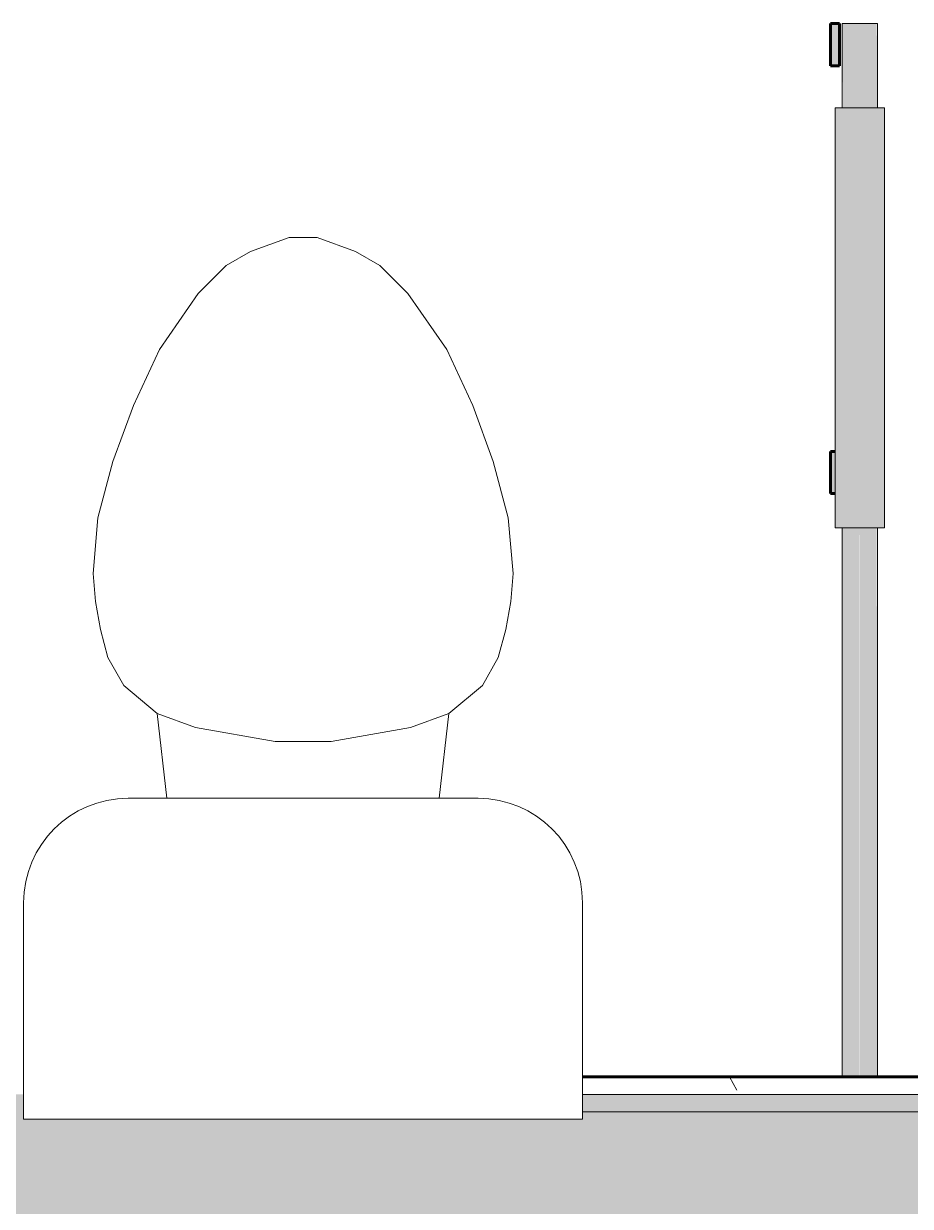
# Model space of a CAD drawing. Header units: inches. Extents: x -4169 to -1846, y 9706 to 12377.
# Drawn here: x -3556.35 to -3524.69, y 10837.82 to 10880.03 of the extents above; entities that cross this region are included whole.
import ezdxf

# ---------------------------------------------------------------- set-up
doc = ezdxf.new("R2010")
doc.units = ezdxf.units.IN
doc.header["$MEASUREMENT"] = 0
for name, color, linetype, lineweight in [('0-1', 7, 'Continuous', 5), ('0-2', 10, 'Continuous', 18), ('A-DOOR-3', 135, 'Continuous', 18), ('A-DOOR-4', 10, 'Continuous', 18), ('A-DOOR-5', 250, 'Continuous', 60), ('A-WALL', 113, 'Continuous', 18), ('A-WALL-PATT-4', 111, 'Continuous', 9), ('I-WALL-2', 2, 'Continuous', 5), ('I-WALL-3', 2, 'Continuous', 60), ('P-SANR-FIXT-2', 7, 'Continuous', 9)]:
    doc.layers.add(name, color=color, linetype=linetype, lineweight=lineweight)

# ---------------------------------------------------------------- blocks, each defined once
blk = doc.blocks.new('Toilet-Domestic-3D - Toilet-Domestic-3D-1372870-ENLARGED RCP - 1ST FLOOR PLAN')
at = {"layer": 'P-SANR-FIXT-2'}
for p, q in [((-1.874, 11.5), (-0.5, 12)), ((-0.5, 12), (0.5, 12)), ((0.5, 12), (1.874, 11.5)), ((-2.74, 11), (-1.874, 11.5)), ((1.874, 11.5), (2.74, 11)), ((-3.74, 10), (-2.74, 11)), ((2.74, 11), (3.74, 10)), ((-5.127, 8), (-3.74, 10)), ((3.74, 10), (5.127, 8)), ((-6.06, 6), (-5.127, 8)), ((5.127, 8), (6.06, 6)), ((-6.788, 4), (-6.06, 6)), ((6.06, 6), (6.788, 4)), ((-7.326, 1.992), (-6.788, 4)), ((6.788, 4), (7.326, 1.992)), ((-7.5, 0), (-7.326, 1.992)), ((7.326, 1.992), (7.5, 0)), ((-7.413, -0.996), (-7.5, 0)), ((7.5, 0), (7.413, -0.996)), ((-7.236, -2), (-7.413, -0.996)), ((7.413, -0.996), (7.236, -2)), ((-6.968, -3), (-7.236, -2)), ((7.236, -2), (6.968, -3)), ((-6.401, -4), (-6.968, -3)), ((6.968, -3), (6.401, -4)), ((-5.209, -5), (-6.401, -4)), ((6.401, -4), (5.209, -5)), ((-3.836, -5.5), (-5.209, -5)), ((-4.862, -8.024), (-5.209, -5)), ((5.209, -5), (3.836, -5.5)), ((4.862, -8.024), (5.209, -5)), ((-1, -6), (-3.836, -5.5)), ((3.836, -5.5), (1, -6)), ((1, -6), (-1, -6)), ((6.25, -8.024), (-6.25, -8.024)), ((-9.976, -11.75), (-9.976, -19.476)), ((9.976, -19.476), (9.976, -11.75)), ((-9.976, -19.476), (9.976, -19.476))]:
    blk.add_line(p, q, dxfattribs=at)
for centre, start, end in [((-6.25, -11.75), 90, 180), ((6.25, -11.75), 0, 90)]:
    blk.add_arc(centre, 3.726, start, end, dxfattribs=at)
blk = doc.blocks.new('BARN - FLUSH - WIDTH 1-2638560-ENLARGED RCP - 1ST FLOOR PLAN')
at = {"layer": 'A-DOOR-3'}
for points in [[(-10.5, -4.073), (-25.5, -4.073), (-25.5, -5.823), (-10.5, -5.823)], [(-27, -6), (-27, -5.674), (-28.5, -5.674), (-28.5, -6)], [(-11.734, -5.823), (-13.234, -5.823), (-13.234, -6), (-11.734, -6)]]:
    blk.add_hatch(color=256, dxfattribs=at).paths.add_polyline_path(points, flags=0)
h = blk.add_hatch(color=256, dxfattribs=at)
h.paths.add_polyline_path([(9.095, -4.635), (9.095, -4.323), (-10.5, -4.344), (-10.5, -4.948), (9.095, -4.942), (9.095, -4.641)], flags=0)
h.paths.add_polyline_path([(-25.5, -4.323), (-28.5, -4.344), (-28.5, -4.948), (-25.5, -4.948), (-25.5, -4.343)], flags=0)
h = blk.add_hatch(color=256, dxfattribs=at)
h.paths.add_polyline_path([(9.095, -5.573), (9.095, -4.948), (-10.5, -4.948), (-10.5, -5.573), (-0.847, -5.573)], flags=0)
h.paths.add_polyline_path([(-25.5, -5.39), (-25.5, -4.948), (-28.5, -4.948), (-28.5, -5.573), (-25.5, -5.547), (-25.5, -5.482)], flags=0)
at = {"layer": 'A-DOOR-4'}
for p, q in [((-25.5, -5.823), (-25.5, -4.073)), ((-25.5, -4.073), (-10.5, -4.073)), ((-10.5, -4.073), (-10.5, -5.823)), ((-28.5, -4.323), (-25.5, -4.323)), ((-28.5, -4.323), (-28.5, -4.948)), ((-10.5, -4.323), (9.095, -4.323)), ((-28.5, -4.948), (-28.5, -5.573)), ((-25.5, -5.573), (-28.5, -5.573)), ((-10.5, -5.823), (-25.5, -5.823)), ((9.095, -5.573), (-10.5, -5.573))]:
    blk.add_line(p, q, dxfattribs=at)
at = {"layer": 'A-DOOR-5'}
for p, q in [((-28.5, -6), (-28.5, -5.674)), ((-28.5, -5.674), (-27, -5.674)), ((-27, -5.674), (-27, -6)), ((-13.234, -6), (-13.234, -5.823)), ((-11.734, -5.823), (-11.734, -6)), ((-27, -6), (-28.5, -6)), ((-11.734, -6), (-13.234, -6))]:
    blk.add_line(p, q, dxfattribs=at)
blk = doc.blocks.new('CTR - 1st Phase - Unit Layouts_rvt-1-ENLARGED RCP - 1ST FLOOR PLAN')
at = {"layer": '0-2', "rotation": 269.9999999999717}
blk.add_blockref('BARN - FLUSH - WIDTH 1-2638560-ENLARGED RCP - 1ST FLOOR PLAN', (-3521.549, 10851.534), dxfattribs=at)
at = {"layer": '0-2'}
blk.add_blockref('Toilet-Domestic-3D - Toilet-Domestic-3D-1372870-ENLARGED RCP - 1ST FLOOR PLAN', (-3546.374, 10860.407), dxfattribs=at)

msp = doc.modelspace()

# ---------------------------------------------------------------- hatches: boundary and pattern name
at = {"layer": 'A-WALL-PATT-4'}
h = msp.add_hatch(dxfattribs=at)
h.set_pattern_fill('FP_1', color=256, style=0, pattern_type=2)
h.set_pattern_definition([(0, (0, 0), (20.48, 5.12), [0.845, -14.515, 0.845, -14.515, -81.92]), (0, (0, 0), (20.48, 5.12), [-30.72, 0.845, -29.875, 0.845, -14.515, -35.84]), (0, (0, 0), (20.48, 5.12), [-76.8, 0.845, -9.395, 0.845, -24.755]), (120, (7.68, 2.56), (-14.67405, 15.1762003), [0.845, -14.515, 0.845, -14.515, -81.92]), (120, (7.68, 2.56), (-14.67405, 15.1762003), [-30.72, 0.845, -29.875, 0.845, -14.515, -35.84]), (120, (7.68, 2.56), (-14.67405, 15.1762003), [-76.8, 0.845, -9.395, 0.845, -24.755]), (240, (10.24, 12.8), (-5.80595, -20.2962003), [0.845, -14.515, 0.845, -14.515, -81.92]), (240, (10.24, 12.8), (-5.80595, -20.2962003), [-30.72, 0.845, -29.875, 0.845, -14.515, -35.84]), (240, (10.24, 12.8), (-5.80595, -20.2962003), [-76.8, 0.845, -9.395, 0.845, -24.755])])
h.paths.add_polyline_path([(-3567.374, 10841.814), (-3556.35, 10841.814), (-3556.35, 10842.439), (-3565.374, 10842.439), (-3565.374, 10842.189), (-3611.374, 10842.189), (-3611.374, 10842.439), (-3653.924, 10842.439), (-3653.924, 10841.814), (-3599.248, 10841.814)], flags=0)
h.paths.add_polyline_path([(-3801.844, 10841.814), (-3773.856, 10841.814), (-3773.856, 10842.439), (-3822.724, 10842.439), (-3822.724, 10841.814)], flags=0)
h.paths.add_polyline_path([(-3487.299, 10841.814), (-3487.299, 10842.439), (-3536.398, 10842.439), (-3536.398, 10841.814), (-3490.427, 10841.814)], flags=0)
h.paths.add_polyline_path([(-3755.856, 10841.814), (-3753.924, 10841.814), (-3753.924, 10842.439), (-3755.856, 10842.439)], flags=0)
h.paths.add_polyline_path([(-3675.924, 10841.814), (-3671.924, 10841.814), (-3671.924, 10842.439), (-3675.924, 10842.439)], flags=0)
h = msp.add_hatch(dxfattribs=at)
h.set_pattern_fill('FP_2', color=256, style=0, pattern_type=2)
h.set_pattern_definition([(161.57, (0.32, 0.32), (-2.560496185, -0.000537386), [0, -18.214, 2.022, 0]), (18.43, (-0.32, 0.32), (-2.560496185, 0.000537386), [0, -18.214, 2.022, 0]), (108.43, (0.32, 0.32), (1.27922091, -6.400876726), [6.07, -14.166]), (71.57, (-0.32, 0.32), (1.27922091, 6.400876726), [6.07, -14.166])])
h.paths.add_polyline_path([(-3486.674, 10835.689), (-3486.703, 10841.189), (-3536.398, 10841.189), (-3536.398, 10840.931), (-3556.35, 10840.931), (-3556.35, 10841.189), (-3822.724, 10841.189), (-3822.724, 10835.689), (-3486.927, 10835.689)], flags=0)
at = {"layer": 'I-WALL-2'}
h = msp.add_hatch(color=256, dxfattribs=at)
h.paths.add_polyline_path([(-3486.674, 10841.189), (-3486.674, 10841.814), (-3536.398, 10841.814), (-3536.398, 10841.189), (-3486.703, 10841.189)], flags=0)
h.paths.add_polyline_path([(-3753.924, 10841.189), (-3556.35, 10841.189), (-3556.35, 10841.814), (-3675.924, 10841.814), (-3675.924, 10841.293), (-3753.924, 10841.293), (-3753.924, 10841.814), (-3822.724, 10841.814), (-3822.724, 10841.189), (-3801.844, 10841.189)], flags=0)

# ---------------------------------------------------------------- linework, layer by layer
at = {"layer": 'A-WALL'}
for p, q in [((-3536.398, 10841.814), (-3486.674, 10841.814)), ((-3536.398, 10841.189), (-3486.674, 10841.189))]:
    msp.add_line(p, q, dxfattribs=at)
at = {"layer": 'I-WALL-3'}
msp.add_line((-3536.398, 10842.439), (-3487.299, 10842.439), dxfattribs=at)

# ---------------------------------------------------------------- block references
at = {"layer": '0-1'}
msp.add_blockref('CTR - 1st Phase - Unit Layouts_rvt-1-ENLARGED RCP - 1ST FLOOR PLAN', (0, 0), dxfattribs=at)

doc.saveas('drawing.dxf')
